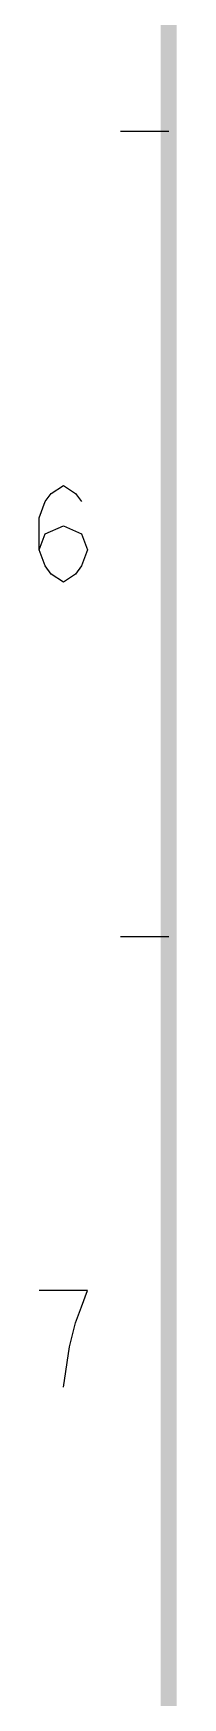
# Model space of a CAD drawing. Header units: millimetres. Extents: x 15 to 418, y 12 to 300.
# Drawn here: x 18 to 22.2, y 119.4 to 171 of the extents above; entities that cross this region are included whole.
import ezdxf

# ---------------------------------------------------------------- set-up
doc = ezdxf.new("R2010")
doc.units = ezdxf.units.MM
doc.header["$LTSCALE"] = 23.1
doc.layers.get('0').update_dxf_attribs({"linetype": 'CONTINUOUS'})

msp = doc.modelspace()

# ---------------------------------------------------------------- linework, layer by layer
at = {"color": 7, "linetype": 'Continuous'}
for p, q in [((20.5, 168), (22, 168)), ((20.5, 143), (22, 143))]:
    msp.add_line(p, q, dxfattribs=at)
at = {"color": 7, "linetype": 'Continuous', "const_width": 0.5}
msp.add_lwpolyline([(22, 293), (22, 18)], dxfattribs=at)
at = {"color": 7, "linetype": 'Continuous'}
for points in [[(17.973, 155), (18.16, 155.5), (18.723, 155.75), (19.285, 155.5), (19.473, 155), (19.285, 154.5), (19.098, 154.25), (18.723, 154), (18.348, 154.25), (18.16, 154.5), (17.973, 155), (17.973, 156), (18.16, 156.5), (18.348, 156.75), (18.723, 157), (19.098, 156.75), (19.285, 156.5)], [(18.723, 129), (18.91, 130.25), (19.098, 131), (19.285, 131.5), (19.473, 132), (17.973, 132)]]:
    msp.add_lwpolyline(points, dxfattribs=at)

doc.saveas('drawing.dxf')
